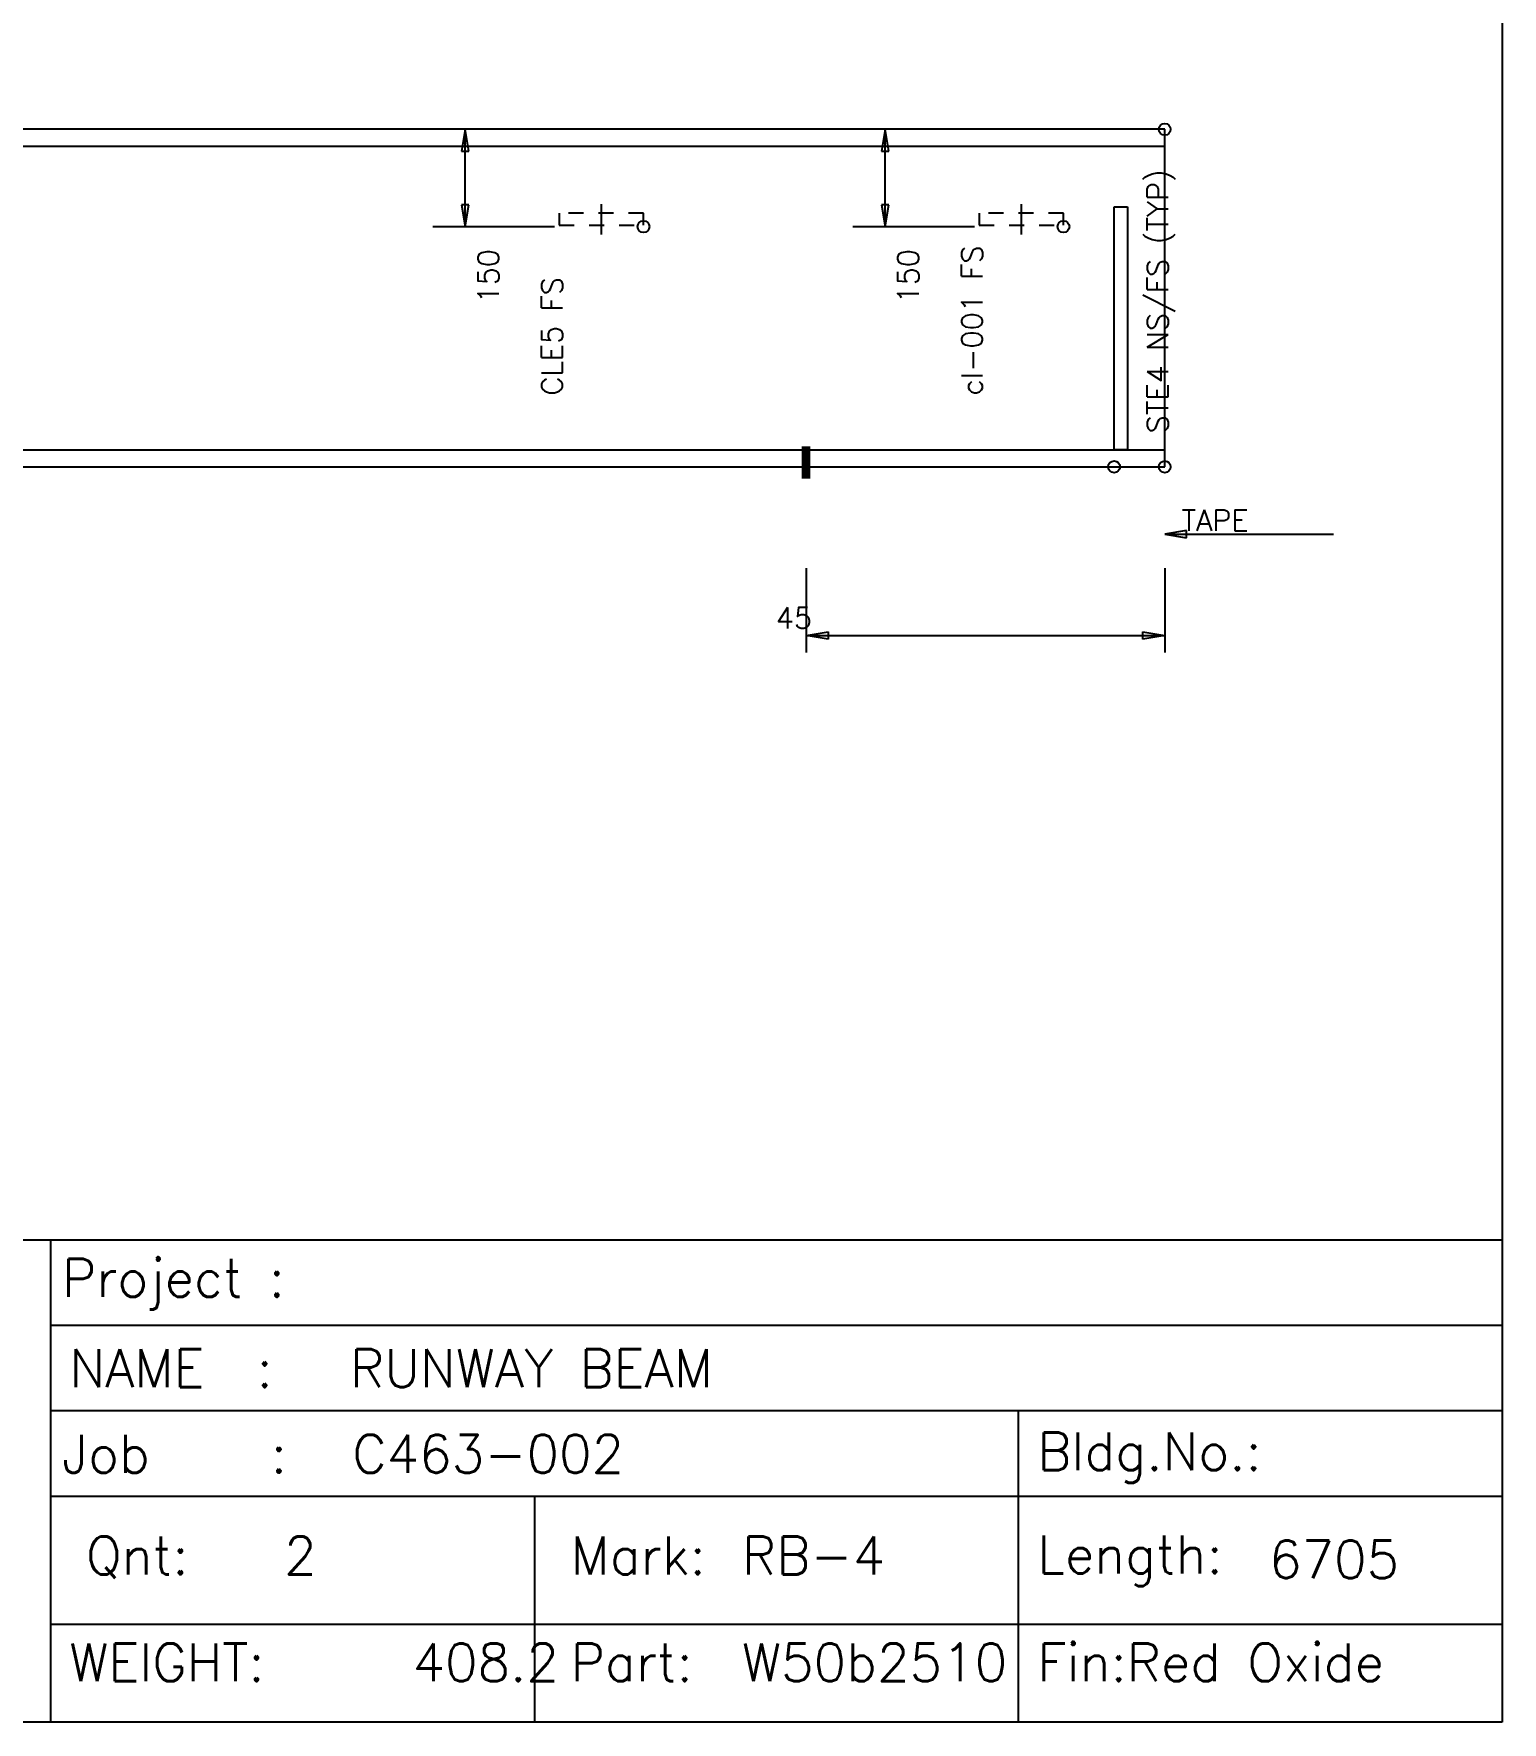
# Model space of a CAD drawing. Extents: x 0 to 420, y 0 to 297.
# Drawn here: x 309.5 to 420, y 0 to 127.1 of the extents above; entities that cross this region are included whole.
import ezdxf

# ---------------------------------------------------------------- set-up
doc = ezdxf.new("R2010")
doc.units = 0
doc.linetypes.add('CONTIN', pattern=[0])
doc.linetypes.add('DASHED', pattern=[2.38, 1.19, -1.19])
doc.layers.get('0').update_dxf_attribs({"linetype": 'CONTIN'})
for name, color, linetype in [('1', 7, 'CONTIN'), ('11', 7, 'CONTIN'), ('15', 6, 'CONTIN'), ('2', 7, 'CONTIN'), ('22', 7, 'CONTIN'), ('3', 1, 'CONTIN'), ('6', 4, 'CONTIN'), ('7', 3, 'DASHED'), ('9', 7, 'CONTIN')]:
    doc.layers.add(name, color=color, linetype=linetype)
doc.styles.add('SIMPLEX', font='SIMPLEX')

# ---------------------------------------------------------------- blocks, each defined once
blk = doc.blocks.new('CZEBORDR')
at = {"layer": '22'}
for p, q in [((420, 297), (420, 0)), ((420, 0), (0, 0))]:
    blk.add_line(p, q, dxfattribs=at)
blk = doc.blocks.new('LOGO')
at = {"linetype": 'CONTINUOUS'}
for p, q in [((-230.55, 36.3), (0, 36.3)), ((-138.23, 36.3), (0, 36.3)), ((-138.23, 36.3), (-109.26, 36.3)), ((-109.26, 36.3), (-109.26, 0)), ((-109.26, 36.3), (0, 36.3)), ((0, 36.3), (0, 0)), ((-109.26, 29.89), (0, 29.89)), ((-109.26, 23.45), (0, 23.45)), ((-36.42, 23.45), (-36.42, 0)), ((-109.26, 17.01), (0, 17.01)), ((-72.84, 17.01), (-72.84, 0)), ((-109.26, 7.37), (0, 7.37)), ((0, 0), (-230.55, 0)), ((-109.26, 0), (-138.23, 0))]:
    blk.add_line(p, q, dxfattribs=at)
at = {"layer": '22'}
for p, q in [((0, 297), (0, 0)), ((0, 0), (-420, 0))]:
    blk.add_line(p, q, dxfattribs=at)
at = {"style": 'SIMPLEX'}
for s, height, p in [('Project :', 2.857, (-108.38, 32.01)), ('NAME  :', 2.857, (-107.83, 25.21)), ('RUNWAY BEAM', 2.8575, (-86.71, 25.21)), ('Job    :', 2.857, (-108.38, 18.77)), ('C463-002', 2.857, (-86.53, 18.77)), ('Bldg.No.:', 2.857, (-34.99, 18.96)), ('Length:', 2.857, (-34.99, 11.2)), ('Qnt:', 2.857, (-106.58, 11.12)), ('   2', 2.857, (-98.06, 11.12)), ('Mark:', 2.857, (-70.1, 11.12)), ('RB-4', 2.857, (-57.21, 11.12)), ('6705', 2.857, (-17.55, 10.83)), ('WEIGHT:', 2.857, (-107.83, 3.08)), ('    408.2', 2.857, (-90.53, 3.08)), ('Part:', 2.857, (-70.1, 3.08)), ('W50b2510', 2.857, (-57.21, 3.08)), ('Fin:Red Oxide', 2.8575, (-34.99, 3.08))]:
    blk.add_text(s, height=height, dxfattribs=at).set_placement(p)
blk = doc.blocks.new('MAG_CRCL')
at = {"layer": '15'}
blk.add_circle((0, 0), 0.889, dxfattribs=at)
blk = doc.blocks.new('WEBSTF')
at = {"layer": '9'}
for p, q in [((0, 0), (0, 25.4)), ((0, 25.4), (1.016, 25.4)), ((1.016, 25.4), (1.016, 0)), ((1.016, 0), (0, 0))]:
    blk.add_line(p, q, dxfattribs=at)
blk = doc.blocks.new('WVCLPB')
at = {"layer": '6'}
blk.add_line((3.175, 0.762), (3.175, -1.778), dxfattribs=at)
at = {"layer": '7'}
for p, q in [((0, 0), (6.35, 0)), ((0, -1.016), (0, 0)), ((6.35, 0), (6.35, -1.016)), ((6.35, -1.016), (0, -1.016))]:
    blk.add_line(p, q, dxfattribs=at)
blk = doc.blocks.new('ARROW')
at = {"layer": '2'}
for p, q in [((0, 0), (-1.651, 0.275)), ((-1.651, 0.275), (-1.651, -0.275)), ((-1.651, -0.275), (0, 0))]:
    blk.add_line(p, q, dxfattribs=at)
blk = doc.blocks.new('CYAN_TICK')
at = {"layer": '6'}
blk.add_line((-1.6, 0), (1.6, 0), dxfattribs=at)
blk = doc.blocks.new('LSFHOL')
at = {"layer": '6', "xscale": 0.75, "yscale": 0.75, "zscale": 0.75, "rotation": 90}
for p in [(-0.254, 0.317), (-0.127, 0.317), (0, 0.317), (0.127, 0.317), (0.254, 0.317)]:
    blk.add_blockref('CYAN_TICK', p, dxfattribs=at)
blk = doc.blocks.new('CZEPIECE')
at = {"layer": '1'}
for p, q in [((394.6, 55.88), (50.8, 55.88)), ((394.6, 30.48), (394.6, 55.88)), ((50.8, 54.61), (394.6, 54.61)), ((50.8, 31.75), (394.6, 31.75)), ((50.8, 30.48), (394.6, 30.48))]:
    blk.add_line(p, q, dxfattribs=at)
at = {"layer": '2'}
for p, q in [((341.963, 48.553), (341.963, 55.88)), ((373.569, 48.553), (373.569, 55.88)), ((339.525, 48.553), (348.669, 48.553)), ((371.13, 48.553), (380.274, 48.553)), ((394.6, 25.4), (407.3, 25.4)), ((367.613, 22.86), (367.613, 16.51)), ((394.6, 22.86), (394.6, 16.51)), ((367.613, 17.78), (373.328, 17.78)), ((373.328, 17.78), (394.6, 17.78))]:
    blk.add_line(p, q, dxfattribs=at)
at = {"xscale": -1, "yscale": 0.9, "zscale": 0.9}
for p in [(355.375, 49.569), (386.98, 49.569)]:
    blk.add_blockref('WVCLPB', p, dxfattribs=at)
at = {"yscale": 0.72, "zscale": 0.72}
blk.add_blockref('WEBSTF', (390.79, 31.75), dxfattribs=at)
at = {"rotation": 180}
blk.add_blockref('ARROW', (394.6, 25.4), dxfattribs=at)
at = {"layer": '1', "xscale": -1}
blk.add_blockref('ARROW', (367.613, 17.78), dxfattribs=at)
at = {"layer": '15', "xscale": 0.5, "yscale": 0.5, "zscale": 0.5}
for p in [(394.6, 55.88), (355.375, 48.553), (386.98, 48.553), (390.79, 30.48), (394.6, 30.48)]:
    blk.add_blockref('MAG_CRCL', p, dxfattribs=at)
at = {"layer": '2'}
for p, rotation in [((341.963, 55.88), 90), ((373.569, 55.88), 90), ((341.963, 48.553), -90), ((373.569, 48.553), -90)]:
    blk.add_blockref('ARROW', p, dxfattribs=dict(at, rotation=rotation))
at = {"layer": '2', "xscale": -1, "rotation": 180}
blk.add_blockref('ARROW', (394.6, 17.78), dxfattribs=at)
at = {"layer": '6'}
blk.add_blockref('LSFHOL', (367.613, 30.48), dxfattribs=at)
at = {"layer": '11', "style": 'SIMPLEX'}
for p in [(344.482, 42.785), (376.088, 42.785)]:
    blk.add_text('150', height=1.587, rotation=90, dxfattribs=at).set_placement(p)
blk.add_text('45', height=1.587, dxfattribs=at).set_placement((365.337, 18.309))
at = {"layer": '2', "style": 'SIMPLEX'}
blk.add_text('TAPE', height=1.587, dxfattribs=at).set_placement((395.87, 25.654))
at = {"layer": '3', "style": 'SIMPLEX'}
for s, p in [('STE4 NS/FS (TYP)', (394.854, 33.02)), ('cl-001 FS', (380.884, 35.853)), ('CLE5 FS', (349.279, 35.853))]:
    blk.add_text(s, height=1.587, rotation=90, dxfattribs=at).set_placement(p)

msp = doc.modelspace()

# ---------------------------------------------------------------- block references
msp.add_blockref('CZEPIECE', (0, 64))
at = {"layer": '1'}
msp.add_blockref('CZEBORDR', (0, 0), dxfattribs=at)
at = {"layer": '2'}
msp.add_blockref('LOGO', (420, 0), dxfattribs=at)

doc.saveas('drawing.dxf')
